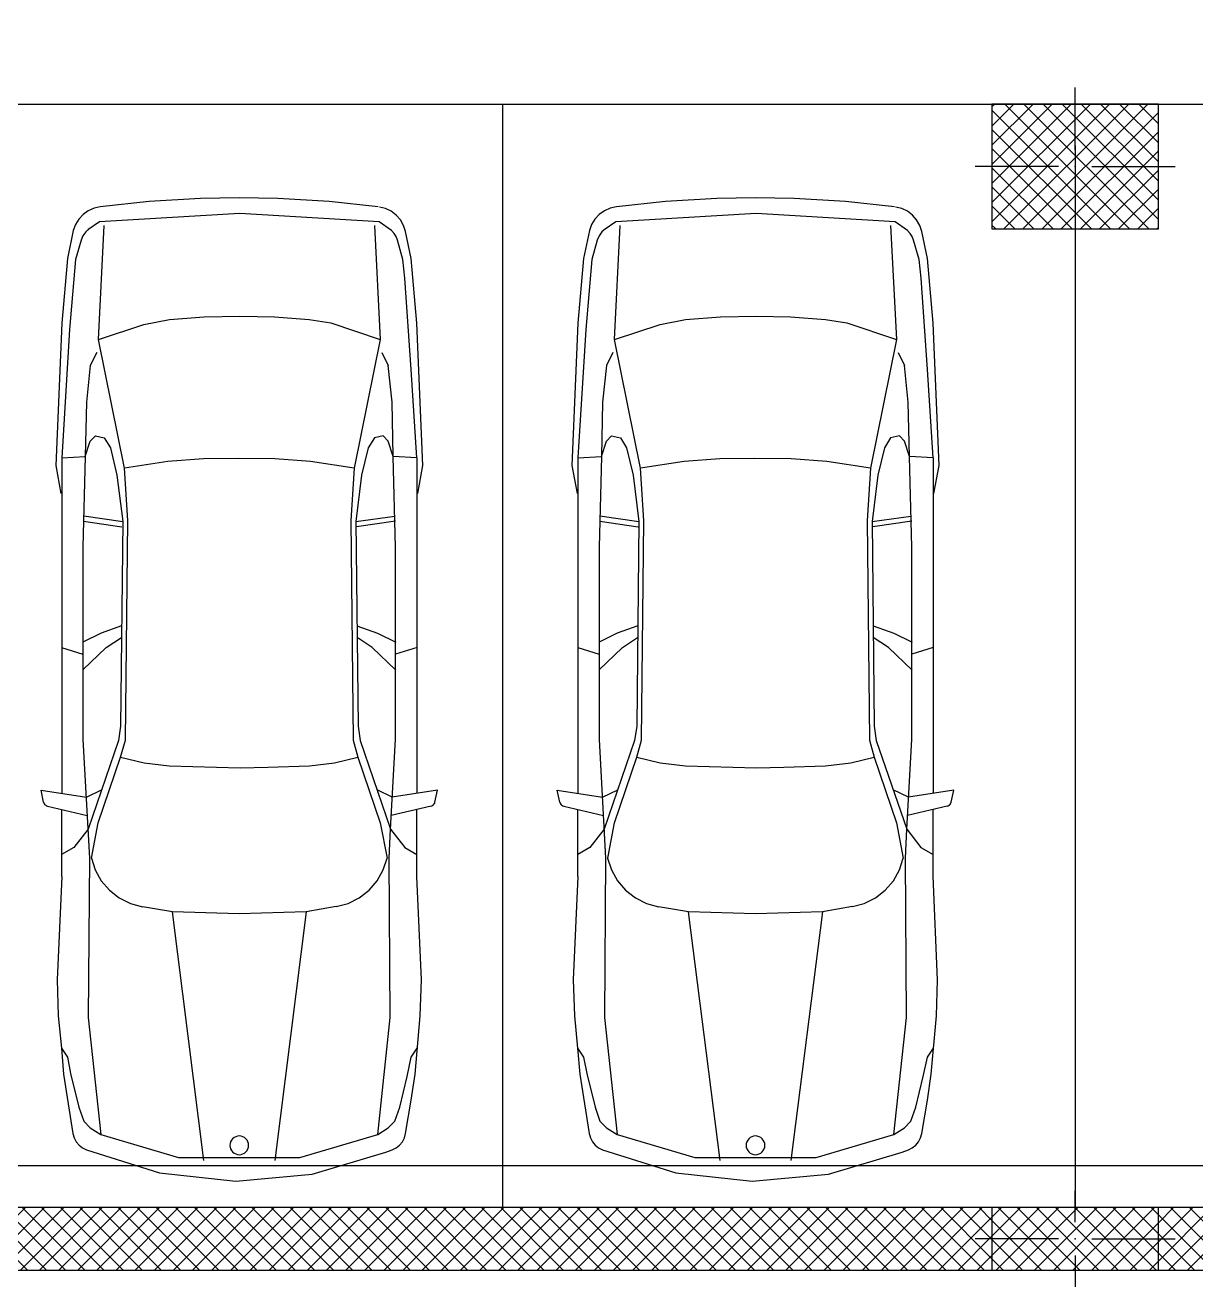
# Model space of a CAD drawing. Extents: x 613552 to 673048, y -929939 to -887889.
# Drawn here: x 646161 to 651785, y -921109 to -915051 of the extents above; entities that cross this region are included whole.
import ezdxf

# ---------------------------------------------------------------- set-up
doc = ezdxf.new("R2010")
doc.units = 0
for name, color, linetype in [('AAA_MOBILJE_PEN_NO__61', 251, 'CONTINUOUS'), ('DRAWING___FIGURE_PEN_NO__9', 132, 'CONTINUOUS'), ('STRUCTURAL_-_BEARING', 7, 'CONTINUOUS'), ('STRUCTURAL_-_BEARING_PEN_0', 14, 'CONTINUOUS'), ('STRUCTURAL_-_BEARING_PEN_1', 251, 'CONTINUOUS'), ('STRUCTURAL_-_BEARING_PEN_N', 7, 'CONTINUOUS')]:
    doc.layers.add(name, color=color, linetype=linetype)

# ---------------------------------------------------------------- blocks, each defined once
blk = doc.blocks.new('SLAB_1', base_point=(539566.4, -896139.8))
at = {"layer": 'STRUCTURAL_-_BEARING_PEN_N', "color": 7, "linetype": 'CONTINUOUS', "flags": 128}
blk.add_lwpolyline([(539566.4, -896139.8), (584366.4, -896139.8), (584366.4, -921139.8), (539566.4, -921139.8)], close=True, dxfattribs=at)
blk = doc.blocks.new('*X117')
at = {"layer": 'STRUCTURAL_-_BEARING_PEN_1', "color": 251, "linetype": 'CONTINUOUS'}
for p, q in [((567066.4, -920905.4), (567132, -920839.8)), ((567066.4, -920997.3), (567223.9, -920839.8)), ((567066.4, -921089.3), (567315.9, -920839.8)), ((567107.8, -921139.8), (567407.8, -920839.8)), ((567416.7, -921139.8), (567116.7, -920839.8)), ((567199.7, -921139.8), (567499.7, -920839.8)), ((567508.6, -921139.8), (567208.6, -920839.8)), ((567291.6, -921139.8), (567591.6, -920839.8)), ((567600.6, -921139.8), (567300.6, -920839.8)), ((567383.6, -921139.8), (567683.6, -920839.8)), ((567692.5, -921139.8), (567392.5, -920839.8)), ((567475.5, -921139.8), (567775.5, -920839.8)), ((567784.4, -921139.8), (567484.4, -920839.8)), ((567567.4, -921139.8), (567867.4, -920839.8)), ((567876.3, -921139.8), (567576.3, -920839.8)), ((567659.3, -921139.8), (567959.3, -920839.8)), ((567968.3, -921139.8), (567668.3, -920839.8)), ((567751.3, -921139.8), (568051.3, -920839.8)), ((568060.2, -921139.8), (567760.2, -920839.8)), ((567843.2, -921139.8), (568143.2, -920839.8)), ((568152.1, -921139.8), (567852.1, -920839.8)), ((567935.1, -921139.8), (568235.1, -920839.8)), ((568244, -921139.8), (567944, -920839.8)), ((568027, -921139.8), (568327, -920839.8)), ((568336, -921139.8), (568036, -920839.8)), ((568118.9, -921139.8), (568418.9, -920839.8)), ((568427.9, -921139.8), (568127.9, -920839.8)), ((568210.9, -921139.8), (568510.9, -920839.8)), ((568519.8, -921139.8), (568219.8, -920839.8)), ((568302.8, -921139.8), (568602.8, -920839.8)), ((568611.7, -921139.8), (568311.7, -920839.8)), ((568394.7, -921139.8), (568694.7, -920839.8)), ((568703.7, -921139.8), (568403.7, -920839.8)), ((568486.6, -921139.8), (568786.6, -920839.8)), ((568795.6, -921139.8), (568495.6, -920839.8)), ((568578.6, -921139.8), (568878.6, -920839.8)), ((568887.5, -921139.8), (568587.5, -920839.8)), ((568670.5, -921139.8), (568970.5, -920839.8)), ((568979.4, -921139.8), (568679.4, -920839.8)), ((568762.4, -921139.8), (569062.4, -920839.8)), ((569071.3, -921139.8), (568771.3, -920839.8)), ((568854.3, -921139.8), (569154.3, -920839.8)), ((569163.3, -921139.8), (568863.3, -920839.8)), ((568946.3, -921139.8), (569246.3, -920839.8)), ((569255.2, -921139.8), (568955.2, -920839.8)), ((569038.2, -921139.8), (569338.2, -920839.8)), ((569347.1, -921139.8), (569047.1, -920839.8)), ((569130.1, -921139.8), (569430.1, -920839.8)), ((569439, -921139.8), (569139, -920839.8)), ((569222, -921139.8), (569522, -920839.8)), ((569531, -921139.8), (569231, -920839.8)), ((569314, -921139.8), (569614, -920839.8)), ((569622.9, -921139.8), (569322.9, -920839.8)), ((569405.9, -921139.8), (569705.9, -920839.8)), ((569714.8, -921139.8), (569414.8, -920839.8)), ((569497.8, -921139.8), (569797.8, -920839.8)), ((569806.7, -921139.8), (569506.7, -920839.8)), ((569589.7, -921139.8), (569889.7, -920839.8)), ((569898.7, -921139.8), (569598.7, -920839.8)), ((569681.7, -921139.8), (569981.7, -920839.8)), ((569990.6, -921139.8), (569690.6, -920839.8)), ((569773.6, -921139.8), (570073.6, -920839.8)), ((570082.5, -921139.8), (569782.5, -920839.8)), ((569865.5, -921139.8), (570165.5, -920839.8)), ((570174.4, -921139.8), (569874.4, -920839.8)), ((569957.4, -921139.8), (570257.4, -920839.8)), ((570266.4, -921139.8), (569966.4, -920839.8)), ((570049.3, -921139.8), (570349.3, -920839.8)), ((570358.3, -921139.8), (570058.3, -920839.8)), ((570141.3, -921139.8), (570441.3, -920839.8)), ((570450.2, -921139.8), (570150.2, -920839.8)), ((570233.2, -921139.8), (570533.2, -920839.8)), ((570542.1, -921139.8), (570242.1, -920839.8)), ((570325.1, -921139.8), (570625.1, -920839.8)), ((570634.1, -921139.8), (570334.1, -920839.8)), ((570417, -921139.8), (570717, -920839.8)), ((570726, -921139.8), (570426, -920839.8)), ((570509, -921139.8), (570809, -920839.8)), ((570817.9, -921139.8), (570517.9, -920839.8)), ((570600.9, -921139.8), (570900.9, -920839.8)), ((570909.8, -921139.8), (570609.8, -920839.8)), ((570692.8, -921139.8), (570992.8, -920839.8)), ((571001.8, -921139.8), (570701.8, -920839.8)), ((570784.7, -921139.8), (571084.7, -920839.8)), ((571093.7, -921139.8), (570793.7, -920839.8)), ((570876.7, -921139.8), (571176.7, -920839.8)), ((571185.6, -921139.8), (570885.6, -920839.8)), ((570968.6, -921139.8), (571268.6, -920839.8)), ((571277.5, -921139.8), (570977.5, -920839.8)), ((571060.5, -921139.8), (571360.5, -920839.8)), ((571369.4, -921139.8), (571069.4, -920839.8)), ((571152.4, -921139.8), (571452.4, -920839.8)), ((571461.4, -921139.8), (571161.4, -920839.8)), ((571244.4, -921139.8), (571544.4, -920839.8)), ((571553.3, -921139.8), (571253.3, -920839.8)), ((571336.3, -921139.8), (571636.3, -920839.8)), ((571645.2, -921139.8), (571345.2, -920839.8)), ((571428.2, -921139.8), (571728.2, -920839.8)), ((571737.1, -921139.8), (571437.1, -920839.8)), ((571520.1, -921139.8), (571820.1, -920839.8)), ((571829.1, -921139.8), (571529.1, -920839.8)), ((571866.4, -921085.2), (571621, -920839.8)), ((571866.4, -920993.3), (571712.9, -920839.8)), ((571866.4, -920901.4), (571804.8, -920839.8)), ((567324.8, -921139.8), (567066.4, -920881.4)), ((571612.1, -921139.8), (571866.4, -920885.5)), ((567232.9, -921139.8), (567066.4, -920973.3)), ((571704, -921139.8), (571866.4, -920977.4)), ((567140.9, -921139.8), (567066.4, -921065.3)), ((571795.9, -921139.8), (571866.4, -921069.3))]:
    blk.add_line(p, q, dxfattribs=at)
blk = doc.blocks.new('*X118')
at = {"layer": 'STRUCTURAL_-_BEARING_PEN_1', "color": 251, "linetype": 'CONTINUOUS'}
for p, q in [((572666.4, -920912.8), (572739.4, -920839.8)), ((572666.4, -921004.7), (572831.3, -920839.8)), ((572666.4, -921096.6), (572923.2, -920839.8)), ((572715.1, -921139.8), (573015.1, -920839.8)), ((573024.1, -921139.8), (572724.1, -920839.8)), ((572807.1, -921139.8), (573107.1, -920839.8)), ((573116, -921139.8), (572816, -920839.8)), ((572899, -921139.8), (573199, -920839.8)), ((573207.9, -921139.8), (572907.9, -920839.8)), ((572990.9, -921139.8), (573290.9, -920839.8)), ((573299.8, -921139.8), (572999.8, -920839.8)), ((573082.8, -921139.8), (573382.8, -920839.8)), ((573391.8, -921139.8), (573091.8, -920839.8)), ((573174.8, -921139.8), (573474.8, -920839.8)), ((573483.7, -921139.8), (573183.7, -920839.8)), ((573266.7, -921139.8), (573566.7, -920839.8)), ((573575.6, -921139.8), (573275.6, -920839.8)), ((573358.6, -921139.8), (573658.6, -920839.8)), ((573667.5, -921139.8), (573367.5, -920839.8)), ((573450.5, -921139.8), (573750.5, -920839.8)), ((573759.5, -921139.8), (573459.5, -920839.8)), ((573542.5, -921139.8), (573842.5, -920839.8)), ((573851.4, -921139.8), (573551.4, -920839.8)), ((573634.4, -921139.8), (573934.4, -920839.8)), ((573943.3, -921139.8), (573643.3, -920839.8)), ((573726.3, -921139.8), (574026.3, -920839.8)), ((574035.2, -921139.8), (573735.2, -920839.8)), ((573818.2, -921139.8), (574118.2, -920839.8)), ((574127.2, -921139.8), (573827.2, -920839.8)), ((573910.2, -921139.8), (574210.2, -920839.8)), ((574219.1, -921139.8), (573919.1, -920839.8)), ((574002.1, -921139.8), (574302.1, -920839.8)), ((574311, -921139.8), (574011, -920839.8)), ((574094, -921139.8), (574394, -920839.8)), ((574402.9, -921139.8), (574102.9, -920839.8)), ((574185.9, -921139.8), (574485.9, -920839.8)), ((574494.9, -921139.8), (574194.9, -920839.8)), ((574277.8, -921139.8), (574577.8, -920839.8)), ((574586.8, -921139.8), (574286.8, -920839.8)), ((574369.8, -921139.8), (574669.8, -920839.8)), ((574678.7, -921139.8), (574378.7, -920839.8)), ((574461.7, -921139.8), (574761.7, -920839.8)), ((574770.6, -921139.8), (574470.6, -920839.8)), ((574553.6, -921139.8), (574853.6, -920839.8)), ((574862.6, -921139.8), (574562.6, -920839.8)), ((574645.5, -921139.8), (574945.5, -920839.8)), ((574954.5, -921139.8), (574654.5, -920839.8)), ((574737.5, -921139.8), (575037.5, -920839.8)), ((575046.4, -921139.8), (574746.4, -920839.8)), ((574829.4, -921139.8), (575129.4, -920839.8)), ((575138.3, -921139.8), (574838.3, -920839.8)), ((574921.3, -921139.8), (575221.3, -920839.8)), ((575230.2, -921139.8), (574930.2, -920839.8)), ((575013.2, -921139.8), (575313.2, -920839.8)), ((575322.2, -921139.8), (575022.2, -920839.8)), ((575105.2, -921139.8), (575405.2, -920839.8)), ((575414.1, -921139.8), (575114.1, -920839.8)), ((575197.1, -921139.8), (575497.1, -920839.8)), ((575506, -921139.8), (575206, -920839.8)), ((575289, -921139.8), (575589, -920839.8)), ((575597.9, -921139.8), (575297.9, -920839.8)), ((575380.9, -921139.8), (575680.9, -920839.8)), ((575689.9, -921139.8), (575389.9, -920839.8)), ((575472.9, -921139.8), (575772.9, -920839.8)), ((575781.8, -921139.8), (575481.8, -920839.8)), ((575564.8, -921139.8), (575864.8, -920839.8)), ((575873.7, -921139.8), (575573.7, -920839.8)), ((575656.7, -921139.8), (575956.7, -920839.8)), ((575965.6, -921139.8), (575665.6, -920839.8)), ((575748.6, -921139.8), (576048.6, -920839.8)), ((576057.6, -921139.8), (575757.6, -920839.8)), ((575840.6, -921139.8), (576140.6, -920839.8)), ((576149.5, -921139.8), (575849.5, -920839.8)), ((575932.5, -921139.8), (576232.5, -920839.8)), ((576241.4, -921139.8), (575941.4, -920839.8)), ((576024.4, -921139.8), (576324.4, -920839.8)), ((576333.3, -921139.8), (576033.3, -920839.8)), ((576116.3, -921139.8), (576416.3, -920839.8)), ((576425.3, -921139.8), (576125.3, -920839.8)), ((576208.2, -921139.8), (576508.2, -920839.8)), ((576517.2, -921139.8), (576217.2, -920839.8)), ((576300.2, -921139.8), (576600.2, -920839.8)), ((576609.1, -921139.8), (576309.1, -920839.8)), ((576392.1, -921139.8), (576692.1, -920839.8)), ((576701, -921139.8), (576401, -920839.8)), ((576484, -921139.8), (576784, -920839.8)), ((576793, -921139.8), (576493, -920839.8)), ((576575.9, -921139.8), (576875.9, -920839.8)), ((576884.9, -921139.8), (576584.9, -920839.8)), ((576667.9, -921139.8), (576967.9, -920839.8)), ((576976.8, -921139.8), (576676.8, -920839.8)), ((576759.8, -921139.8), (577059.8, -920839.8)), ((577068.7, -921139.8), (576768.7, -920839.8)), ((576851.7, -921139.8), (577151.7, -920839.8)), ((577160.7, -921139.8), (576860.7, -920839.8)), ((576943.6, -921139.8), (577243.6, -920839.8)), ((577252.6, -921139.8), (576952.6, -920839.8)), ((577035.6, -921139.8), (577335.6, -920839.8)), ((577344.5, -921139.8), (577044.5, -920839.8)), ((577127.5, -921139.8), (577427.5, -920839.8)), ((577436.4, -921139.8), (577136.4, -920839.8)), ((577219.4, -921139.8), (577519.4, -920839.8)), ((577528.3, -921139.8), (577228.3, -920839.8)), ((577311.3, -921139.8), (577611.3, -920839.8)), ((577620.3, -921139.8), (577320.3, -920839.8)), ((577403.3, -921139.8), (577703.3, -920839.8)), ((577712.2, -921139.8), (577412.2, -920839.8)), ((577495.2, -921139.8), (577795.2, -920839.8)), ((577804.1, -921139.8), (577504.1, -920839.8)), ((577816.4, -921060.2), (577596, -920839.8)), ((577816.4, -920968.2), (577688, -920839.8)), ((577816.4, -920876.3), (577779.9, -920839.8)), ((572932.2, -921139.8), (572666.4, -920874.1)), ((577587.1, -921139.8), (577816.4, -920910.5)), ((572840.2, -921139.8), (572666.4, -920966)), ((577679, -921139.8), (577816.4, -921002.4)), ((572748.3, -921139.8), (572666.4, -921057.9)), ((577771, -921139.8), (577816.4, -921094.4))]:
    blk.add_line(p, q, dxfattribs=at)
blk = doc.blocks.new('WALL_10', base_point=(539566.4, -921139.8))
at = {"layer": 'STRUCTURAL_-_BEARING_PEN_N', "color": 7, "linetype": 'CONTINUOUS', "flags": 128}
for points in [[(584066.4, -920839.8), (539866.4, -920839.8)], [(539566.4, -921139.8), (584366.4, -921139.8)]]:
    blk.add_lwpolyline(points, dxfattribs=at)
at = {"layer": 'STRUCTURAL_-_BEARING_PEN_1', "color": 251, "linetype": 'CONTINUOUS'}
for name in ['*X117', '*X118']:
    blk.add_blockref(name, (0, 0), dxfattribs=at)
blk = doc.blocks.new('*X174')
at = {"layer": 'STRUCTURAL_-_BEARING', "color": 18, "linetype": 'CONTINUOUS'}
for p, q in [((571866.4, -920885.5), (571912.1, -920839.8)), ((571866.4, -920977.4), (572004, -920839.8)), ((571866.4, -921069.3), (572095.9, -920839.8)), ((571887.8, -921139.8), (572187.8, -920839.8)), ((572196.8, -921139.8), (571896.8, -920839.8)), ((571979.8, -921139.8), (572279.8, -920839.8)), ((572288.7, -921139.8), (571988.7, -920839.8)), ((572071.7, -921139.8), (572371.7, -920839.8)), ((572380.6, -921139.8), (572080.6, -920839.8)), ((572163.6, -921139.8), (572463.6, -920839.8)), ((572472.5, -921139.8), (572172.5, -920839.8)), ((572255.5, -921139.8), (572555.5, -920839.8)), ((572564.5, -921139.8), (572264.5, -920839.8)), ((572347.4, -921139.8), (572647.4, -920839.8)), ((572656.4, -921139.8), (572356.4, -920839.8)), ((572666.4, -921057.9), (572448.3, -920839.8)), ((572666.4, -920966), (572540.2, -920839.8)), ((572666.4, -920874.1), (572632.2, -920839.8)), ((572104.8, -921139.8), (571866.4, -920901.4)), ((572439.4, -921139.8), (572666.4, -920912.8)), ((572012.9, -921139.8), (571866.4, -920993.3)), ((572531.3, -921139.8), (572666.4, -921004.7)), ((571921, -921139.8), (571866.4, -921085.2)), ((572623.2, -921139.8), (572666.4, -921096.6))]:
    blk.add_line(p, q, dxfattribs=at)
blk = doc.blocks.new('COLUMN_14', base_point=(572266.4, -920989.8))
at = {"layer": 'STRUCTURAL_-_BEARING_PEN_0', "color": 14, "linetype": 'CONTINUOUS', "flags": 128}
blk.add_lwpolyline([(571866.4, -921139.8), (572666.4, -921139.8), (572666.4, -920839.8), (571866.4, -920839.8)], close=True, dxfattribs=at)
at = {"layer": 'STRUCTURAL_-_BEARING_PEN_N', "color": 7, "linetype": 'CONTINUOUS'}
for p, q in [((572266.4, -920909.8), (572266.4, -920759.8)), ((572186.4, -920989.8), (571786.4, -920989.8)), ((572346.4, -920989.8), (572746.4, -920989.8)), ((572266.4, -921069.8), (572266.4, -921219.8))]:
    blk.add_line(p, q, dxfattribs=at)
blk.add_point((572266.4, -920989.8), dxfattribs=at)
at = {"layer": 'STRUCTURAL_-_BEARING', "color": 18, "linetype": 'CONTINUOUS'}
blk.add_blockref('*X174', (0, 0), dxfattribs=at)
blk = doc.blocks.new('*X188')
at = {"layer": 'STRUCTURAL_-_BEARING', "color": 18, "linetype": 'CONTINUOUS'}
for p, q in [((571866.4, -915553.9), (571880.5, -915539.8)), ((571866.4, -915645.8), (571972.4, -915539.8)), ((571866.4, -915737.7), (572064.3, -915539.8)), ((571866.4, -915829.6), (572156.2, -915539.8)), ((571866.4, -915921.6), (572248.2, -915539.8)), ((571866.4, -916013.5), (572340.1, -915539.8)), ((571866.4, -916105.4), (572432, -915539.8)), ((572436.4, -916139.8), (571866.4, -915569.8)), ((571923.9, -916139.8), (572523.9, -915539.8)), ((572528.3, -916139.8), (571928.3, -915539.8)), ((572015.9, -916139.8), (572615.9, -915539.8)), ((572620.3, -916139.8), (572020.3, -915539.8)), ((572107.8, -916139.8), (572666.4, -915581.2)), ((572666.4, -916094), (572112.2, -915539.8)), ((572666.4, -916002.1), (572204.1, -915539.8)), ((572666.4, -915910.2), (572296, -915539.8)), ((572666.4, -915818.2), (572388, -915539.8)), ((572666.4, -915726.3), (572479.9, -915539.8)), ((572666.4, -915634.4), (572571.8, -915539.8)), ((572666.4, -915542.5), (572663.7, -915539.8)), ((572344.5, -916139.8), (571866.4, -915661.7)), ((572199.7, -916139.8), (572666.4, -915673.1)), ((572252.6, -916139.8), (571866.4, -915753.6)), ((572291.6, -916139.8), (572666.4, -915765)), ((572160.7, -916139.8), (571866.4, -915845.6)), ((572383.6, -916139.8), (572666.4, -915857)), ((572068.7, -916139.8), (571866.4, -915937.5)), ((572475.5, -916139.8), (572666.4, -915948.9)), ((571976.8, -916139.8), (571866.4, -916029.4)), ((572567.4, -916139.8), (572666.4, -916040.8)), ((571884.9, -916139.8), (571866.4, -916121.3)), ((572659.3, -916139.8), (572666.4, -916132.7))]:
    blk.add_line(p, q, dxfattribs=at)
blk = doc.blocks.new('COLUMN_19', base_point=(572266.4, -915839.8))
at = {"layer": 'STRUCTURAL_-_BEARING_PEN_0', "color": 14, "linetype": 'CONTINUOUS', "flags": 128}
blk.add_lwpolyline([(571866.4, -916139.8), (572666.4, -916139.8), (572666.4, -915539.8), (571866.4, -915539.8)], close=True, dxfattribs=at)
at = {"layer": 'STRUCTURAL_-_BEARING_PEN_N', "color": 7, "linetype": 'CONTINUOUS'}
for p, q in [((572266.4, -915759.8), (572266.4, -915459.8)), ((572186.4, -915839.8), (571786.4, -915839.8)), ((572346.4, -915839.8), (572746.4, -915839.8)), ((572266.4, -915919.8), (572266.4, -916219.8))]:
    blk.add_line(p, q, dxfattribs=at)
blk.add_point((572266.4, -915839.8), dxfattribs=at)
at = {"layer": 'STRUCTURAL_-_BEARING', "color": 18, "linetype": 'CONTINUOUS'}
blk.add_blockref('*X188', (0, 0), dxfattribs=at)

msp = doc.modelspace()

# ---------------------------------------------------------------- linework, layer by layer
at = {"layer": 'AAA_MOBILJE_PEN_NO__61', "color": 251, "linetype": 'CONTINUOUS'}
for p, q in [((647003.9, -915883.7), (646757.4, -915897.9)), ((647189.6, -915879.2), (647003.9, -915883.7)), ((647375.4, -915883.7), (647189.6, -915879.2)), ((647621.9, -915897.9), (647375.4, -915883.7)), ((649483.8, -915883.7), (649237.3, -915897.9)), ((649669.6, -915879.2), (649483.8, -915883.7)), ((649855.3, -915883.7), (649669.6, -915879.2)), ((650101.8, -915897.9), (649855.3, -915883.7)), ((646757.4, -915897.9), (646521.7, -915923.3)), ((647857.5, -915923.3), (647621.9, -915897.9)), ((649237.3, -915897.9), (649001.7, -915923.3)), ((650337.5, -915923.3), (650101.8, -915897.9)), ((646518.2, -915994.7), (646462.2, -916033.6)), ((646512.7, -916560.7), (646540.2, -916013.3)), ((647192.4, -915954.8), (646518.2, -915994.7)), ((647861, -915994.7), (647192.4, -915954.8)), ((647839.1, -916013.3), (647866.6, -916560.7)), ((647920.7, -916037.1), (647861, -915994.7)), ((648998.2, -915994.7), (648942.1, -916033.6)), ((648992.6, -916560.7), (649020.1, -916013.3)), ((649672.3, -915954.8), (648998.2, -915994.7)), ((650341, -915994.7), (649672.3, -915954.8)), ((650319, -916013.3), (650346.5, -916560.7)), ((650400.6, -916037.1), (650341, -915994.7)), ((646392, -916037.2), (646363.6, -916170.4)), ((648015.6, -916170.4), (647988.1, -916041.2)), ((648872, -916037.2), (648843.6, -916170.4)), ((650495.6, -916170.4), (650468.1, -916041.2)), ((646429.7, -916083.2), (646403.3, -916176.6)), ((647976, -916176.6), (647949.3, -916083.3)), ((648909.6, -916083.2), (648883.2, -916176.6)), ((650455.9, -916176.6), (650429.2, -916083.3)), ((646363.6, -916170.4), (646336.5, -916481.6)), ((646403.3, -916176.6), (646374.1, -916512.6)), ((647985.1, -916265.2), (647976, -916176.6)), ((648042.8, -916481.6), (648015.6, -916170.4)), ((648843.6, -916170.4), (648816.4, -916481.6)), ((648883.2, -916176.6), (648854, -916512.6)), ((650465, -916265.2), (650455.9, -916176.6)), ((650522.7, -916481.6), (650495.6, -916170.4)), ((648015.7, -916704.5), (647985.1, -916265.2)), ((650495.7, -916704.5), (650465, -916265.2)), ((646336.5, -916481.6), (646307.9, -917165.1)), ((646512.7, -916560.7), (646731.5, -916487.8)), ((646731.5, -916487.8), (646854, -916464.1)), ((646854, -916464.1), (647020.9, -916451)), ((647020.9, -916451), (647193, -916448.5)), ((647193, -916448.5), (647358.4, -916451)), ((647358.4, -916451), (647525.3, -916464.1)), ((647525.3, -916464.1), (647628.7, -916480.7)), ((647628.7, -916480.7), (647866.6, -916560.7)), ((648071.4, -917165.1), (648042.8, -916481.6)), ((648816.4, -916481.6), (648787.8, -917165.1)), ((648992.6, -916560.7), (649211.4, -916487.8)), ((649211.4, -916487.8), (649333.9, -916464.1)), ((649333.9, -916464.1), (649500.8, -916451)), ((649500.8, -916451), (649672.9, -916448.5)), ((649672.9, -916448.5), (649838.3, -916451)), ((649838.3, -916451), (650005.2, -916464.1)), ((650005.2, -916464.1), (650108.6, -916480.7)), ((650108.6, -916480.7), (650346.5, -916560.7)), ((650551.3, -917165.1), (650522.7, -916481.6)), ((646374.1, -916512.6), (646336.5, -917128.3)), ((648854, -916512.6), (648816.4, -917128.3)), ((646637.8, -917178.1), (646512.7, -916560.7)), ((647866.6, -916560.7), (647741.5, -917178.1)), ((649117.7, -917178.1), (648992.6, -916560.7)), ((650346.5, -916560.7), (650221.4, -917178.1)), ((646504.9, -916622.6), (646473.8, -916685.3)), ((647874.4, -916622.6), (647905.5, -916685.3)), ((648984.8, -916622.6), (648953.7, -916685.3)), ((650354.3, -916622.6), (650385.4, -916685.3)), ((646473.8, -916685.3), (646455.4, -916860.5)), ((647923.9, -916860.5), (647905.5, -916685.3)), ((648042.8, -917128.3), (648015.7, -916704.5)), ((648953.7, -916685.3), (648935.3, -916860.5)), ((650403.8, -916860.5), (650385.4, -916685.3)), ((650522.7, -917128.3), (650495.7, -916704.5)), ((646455.4, -916860.5), (646449.6, -917121.6)), ((647929.6, -917121.6), (647923.9, -916860.5)), ((648935.3, -916860.5), (648929.6, -917121.6)), ((650409.6, -917121.6), (650403.8, -916860.5)), ((646473.8, -917048.7), (646498.1, -917022.7)), ((646498.1, -917022.7), (646540.8, -917032.1)), ((646540.8, -917032.1), (646570.4, -917080.6)), ((647838.5, -917032.1), (647808.9, -917080.6)), ((647881.2, -917022.7), (647838.5, -917032.1)), ((647905.5, -917048.7), (647881.2, -917022.7)), ((648953.7, -917048.7), (648978, -917022.7)), ((648978, -917022.7), (649020.7, -917032.1)), ((649020.7, -917032.1), (649050.3, -917080.6)), ((650318.4, -917032.1), (650288.8, -917080.6)), ((650361.1, -917022.7), (650318.4, -917032.1)), ((650385.4, -917048.7), (650361.1, -917022.7)), ((646449.6, -917121.6), (646473.8, -917048.7)), ((646570.4, -917080.6), (646601.9, -917211.3)), ((647808.9, -917080.6), (647777.4, -917211.3)), ((647929.6, -917121.6), (647905.5, -917048.7)), ((648929.6, -917121.6), (648953.7, -917048.7)), ((649050.3, -917080.6), (649081.8, -917211.3)), ((650288.8, -917080.6), (650257.3, -917211.3)), ((650409.6, -917121.6), (650385.4, -917048.7)), ((646307.9, -917165.1), (646332.3, -917299.1)), ((646336.5, -917128.3), (646449.6, -917121.6)), ((646336.5, -917128.3), (646336.5, -918739.6)), ((646449.6, -917121.6), (646438.7, -917557.2)), ((646847, -917145.6), (646637.8, -917178.1)), ((647018.3, -917133.5), (646847, -917145.6)), ((647186.3, -917131.4), (647018.3, -917133.5)), ((647361, -917133.5), (647186.3, -917131.4)), ((647532.3, -917145.6), (647361, -917133.5)), ((647741.5, -917178.1), (647532.3, -917145.6)), ((647940.5, -917557.2), (647929.6, -917121.6)), ((648042.8, -917128.3), (647929.6, -917121.6)), ((648042.8, -917128.3), (648042.8, -918739.7)), ((648047, -917299.1), (648071.4, -917165.1)), ((648787.8, -917165.1), (648812.2, -917299.1)), ((648816.4, -917128.3), (648929.6, -917121.6)), ((648816.4, -917128.3), (648816.4, -918739.6)), ((648929.6, -917121.6), (648918.7, -917557.2)), ((649326.9, -917145.6), (649117.7, -917178.1)), ((649498.2, -917133.5), (649326.9, -917145.6)), ((649666.2, -917131.4), (649498.2, -917133.5)), ((649840.9, -917133.5), (649666.2, -917131.4)), ((650012.2, -917145.6), (649840.9, -917133.5)), ((650221.4, -917178.1), (650012.2, -917145.6)), ((650420.5, -917557.2), (650409.6, -917121.6)), ((650522.7, -917128.3), (650409.6, -917121.6)), ((650522.7, -917128.3), (650522.7, -918739.7)), ((650526.9, -917299.1), (650551.3, -917165.1)), ((646601.9, -917211.3), (646629.6, -917434.6)), ((646653.8, -917429.2), (646637.8, -917178.1)), ((647741.5, -917178.1), (647725.4, -917429.2)), ((647777.4, -917211.3), (647749.6, -917434.6)), ((649081.8, -917211.3), (649109.6, -917434.6)), ((649133.8, -917429.2), (649117.7, -917178.1)), ((650221.4, -917178.1), (650205.4, -917429.2)), ((650257.3, -917211.3), (650229.6, -917434.6)), ((646441.9, -917432.4), (646626.2, -917459.5)), ((646629.6, -917436.2), (646442.5, -917408.7)), ((646629.6, -917434.6), (646619, -918417.5)), ((646642.4, -918484), (646653.8, -917429.2)), ((647725.4, -917429.2), (647736.9, -918484)), ((647749.6, -917434.6), (647936.8, -917408.7)), ((647749.6, -917434.6), (647760.3, -918417.5)), ((647940.3, -917432), (647753.1, -917459.5)), ((648921.8, -917432.4), (649106.1, -917459.5)), ((649109.5, -917436.2), (648922.4, -917408.7)), ((649109.6, -917434.6), (649098.9, -918417.5)), ((649122.3, -918484), (649133.8, -917429.2)), ((650205.4, -917429.2), (650216.8, -918484)), ((650229.6, -917434.6), (650416.7, -917408.7)), ((650229.6, -917434.6), (650240.2, -918417.5)), ((650420.2, -917432), (650233, -917459.5)), ((646438.7, -917557.2), (646438.7, -918480.4)), ((647940.5, -918480.4), (647940.5, -917557.2)), ((648918.7, -917557.2), (648918.7, -918480.4)), ((650420.5, -918480.4), (650420.5, -917557.2)), ((646624.2, -917935.2), (646525.5, -917970.9)), ((647755.1, -917935.2), (647853.8, -917970.9)), ((649104.1, -917935.2), (649005.4, -917970.9)), ((650235, -917935.2), (650333.7, -917970.9)), ((646525.5, -917970.9), (646438.7, -918013.1)), ((646550.7, -918039.3), (646623.6, -917991.5)), ((647828.6, -918039.3), (647755.7, -917991.5)), ((647853.8, -917970.9), (647942.5, -918014)), ((649005.4, -917970.9), (648918.7, -918013.1)), ((649030.6, -918039.3), (649103.5, -917991.5)), ((650308.5, -918039.3), (650235.6, -917991.5)), ((650333.7, -917970.9), (650422.4, -918014)), ((646335.6, -918039.3), (646438.7, -918070.9)), ((646438.7, -918146.8), (646550.7, -918039.3)), ((647942.5, -918148.7), (647828.6, -918039.3)), ((648043.6, -918039.3), (647940.5, -918070.9)), ((648815.6, -918039.3), (648918.7, -918070.9)), ((648918.7, -918146.8), (649030.6, -918039.3)), ((650422.4, -918148.7), (650308.5, -918039.3)), ((650523.6, -918039.3), (650420.5, -918070.9)), ((646619, -918417.5), (646609.2, -918485.1)), ((647760.3, -918417.5), (647770.1, -918485.1)), ((649098.9, -918417.5), (649089.1, -918485.1)), ((650240.2, -918417.5), (650250, -918485.1)), ((646438.7, -918480.4), (646469.7, -919051.1)), ((646609.2, -918485.1), (646463, -918911.3)), ((646619.6, -918565.8), (646642.4, -918484)), ((647736.9, -918484), (647759.7, -918565.8)), ((647770.1, -918485.1), (647916.2, -918911.3)), ((647916.2, -918911.3), (647940.5, -918480.4)), ((648918.7, -918480.4), (648949.6, -919051.1)), ((649089.1, -918485.1), (648943, -918911.3)), ((649099.5, -918565.8), (649122.3, -918484)), ((650216.8, -918484), (650239.6, -918565.8)), ((650250, -918485.1), (650396.2, -918911.3)), ((650396.2, -918911.3), (650420.5, -918480.4)), ((646512.3, -918880.9), (646619.6, -918565.8)), ((646619.6, -918565.8), (646732.2, -918592.8)), ((646732.2, -918592.8), (646853, -918606.8)), ((646853, -918606.8), (647193.8, -918616.9)), ((647193.8, -918616.9), (647326.4, -918613.4)), ((647326.4, -918613.4), (647526.3, -918606.8)), ((647526.3, -918606.8), (647647.1, -918592.8)), ((647647.1, -918592.8), (647759.7, -918565.8)), ((647759.7, -918565.8), (647866.9, -918880.9)), ((648992.3, -918880.9), (649099.5, -918565.8)), ((649099.5, -918565.8), (649212.1, -918592.8)), ((649212.1, -918592.8), (649332.9, -918606.8)), ((649332.9, -918606.8), (649673.7, -918616.9)), ((649673.7, -918616.9), (649806.3, -918613.4)), ((649806.3, -918613.4), (650006.2, -918606.8)), ((650006.2, -918606.8), (650127, -918592.8)), ((650127, -918592.8), (650239.6, -918565.8)), ((650239.6, -918565.8), (650346.9, -918880.9)), ((646249.4, -918781.8), (646237.4, -918724.8)), ((646237.4, -918724.8), (646454.9, -918757.3)), ((646454.9, -918757.3), (646527.7, -918723.1)), ((647924.4, -918757.3), (647851.6, -918723.1)), ((648141.8, -918724.9), (647924.4, -918757.3)), ((648129.9, -918781.9), (648141.8, -918724.9)), ((648729.3, -918781.8), (648717.3, -918724.8)), ((648717.3, -918724.8), (648934.8, -918757.3)), ((648934.8, -918757.3), (649007.6, -918723.1)), ((650404.3, -918757.3), (650331.5, -918723.1)), ((650621.8, -918724.9), (650404.3, -918757.3)), ((650609.8, -918781.9), (650621.8, -918724.9)), ((646268.2, -918801), (646459.6, -918845.8)), ((646336.5, -919138.4), (646336.5, -918817)), ((648111.1, -918801.1), (647919.7, -918845.8)), ((648042.8, -919138.4), (648042.8, -918817)), ((648748.1, -918801), (648939.5, -918845.8)), ((648816.4, -919138.4), (648816.4, -918817)), ((650591, -918801.1), (650399.6, -918845.8)), ((650522.7, -919138.4), (650522.7, -918817)), ((646463, -918911.3), (646394.6, -918999.9)), ((646479.7, -919050.5), (646512.3, -918880.9)), ((647866.9, -918880.9), (647899.6, -919050.5)), ((647909.6, -919051.1), (647916.2, -918911.3)), ((647916.2, -918911.3), (647984.7, -918999.9)), ((648943, -918911.3), (648874.5, -918999.9)), ((648959.6, -919050.5), (648992.3, -918880.9)), ((650346.9, -918880.9), (650379.5, -919050.5)), ((650389.5, -919051.1), (650396.2, -918911.3)), ((650396.2, -918911.3), (650464.6, -918999.9)), ((646394.6, -918999.9), (646336, -919032.7)), ((647984.7, -918999.9), (648043.3, -919032.7)), ((648874.5, -918999.9), (648815.9, -919032.7)), ((650464.6, -918999.9), (650523.2, -919032.7)), ((646469.7, -919051.1), (646464.3, -919815.9)), ((647915, -919815.9), (647909.6, -919051.1)), ((648949.6, -919051.1), (648944.2, -919815.9)), ((650394.9, -919815.9), (650389.5, -919051.1)), ((646336.5, -919138.4), (646314.5, -919634.8)), ((648064.8, -919634.8), (648042.8, -919138.4)), ((648816.4, -919138.4), (648794.4, -919634.8)), ((650544.7, -919634.8), (650522.7, -919138.4)), ((646868.3, -919307.9), (646724.2, -919284.2)), ((647655, -919283.7), (647511, -919307.9)), ((649348.2, -919307.9), (649204.1, -919284.2)), ((650134.9, -919283.7), (649990.9, -919307.9)), ((647019.4, -920502.2), (646868.3, -919307.9)), ((647189.6, -919317.9), (646868.3, -919307.9)), ((647511, -919307.9), (647189.6, -919317.9)), ((647511, -919307.9), (647359.9, -920502.2)), ((649499.3, -920502.2), (649348.2, -919307.9)), ((649669.6, -919317.9), (649348.2, -919307.9)), ((649990.9, -919307.9), (649669.6, -919317.9)), ((649990.9, -919307.9), (649839.8, -920502.2)), ((646314.5, -919634.8), (646320.1, -919807.5)), ((648059.2, -919807.5), (648064.8, -919634.8)), ((648794.4, -919634.8), (648800, -919807.5)), ((650539.1, -919807.5), (650544.7, -919634.8)), ((646320.1, -919807.5), (646335.1, -919962.7)), ((646464.3, -919815.9), (646524.7, -920377.6)), ((647854.6, -920377.6), (647915, -919815.9)), ((648033.9, -920087.6), (648059.2, -919807.5)), ((648800, -919807.5), (648815, -919962.7)), ((648944.2, -919815.9), (649004.6, -920377.6)), ((650334.5, -920377.6), (650394.9, -919815.9)), ((650513.8, -920087.6), (650539.1, -919807.5)), ((646335.1, -919962.7), (646363.8, -920006.1)), ((646335.1, -919962.7), (646345.4, -920087.6)), ((646363.8, -920006.1), (646379.5, -920085.2)), ((647995.9, -920100), (648015.5, -920006.1)), ((648015.5, -920006.1), (648044.2, -919962.7)), ((648815, -919962.7), (648843.7, -920006.1)), ((648815, -919962.7), (648825.3, -920087.6)), ((648843.7, -920006.1), (648859.4, -920085.2)), ((650475.9, -920100), (650495.4, -920006.1)), ((650495.4, -920006.1), (650524.1, -919962.7)), ((646345.4, -920087.6), (646390.8, -920373.8)), ((646379.5, -920085.2), (646418.7, -920247.1)), ((647960.6, -920247.1), (647995.9, -920100)), ((648015.6, -920212.9), (648033.9, -920087.6)), ((648825.3, -920087.6), (648870.7, -920373.8)), ((648859.4, -920085.2), (648898.6, -920247.1)), ((650440.5, -920247.1), (650475.9, -920100)), ((650495.5, -920212.9), (650513.8, -920087.6)), ((646418.7, -920247.1), (646442.5, -920313.6)), ((647936.8, -920313.6), (647960.6, -920247.1)), ((647988.5, -920373.8), (648015.6, -920212.9)), ((648898.6, -920247.1), (648922.4, -920313.6)), ((650416.7, -920313.6), (650440.5, -920247.1)), ((650468.4, -920373.8), (650495.5, -920212.9)), ((646442.5, -920313.6), (646473.6, -920346.5)), ((647905.6, -920346.5), (647936.8, -920313.6)), ((648922.4, -920313.6), (648953.6, -920346.5)), ((650385.6, -920346.5), (650416.7, -920313.6)), ((646473.6, -920346.5), (646524.7, -920377.6)), ((647854.6, -920377.6), (647905.6, -920346.5)), ((648953.6, -920346.5), (649004.6, -920377.6)), ((650334.5, -920377.6), (650385.6, -920346.5)), ((646524.7, -920377.6), (646898.3, -920488.4)), ((647480.9, -920488.4), (647854.6, -920377.6)), ((649004.6, -920377.6), (649378.3, -920488.4)), ((649960.9, -920488.4), (650334.5, -920377.6)), ((646898.3, -920488.4), (647480.9, -920488.4)), ((647894.1, -920463.6), (647924.2, -920451.1)), ((649378.3, -920488.4), (649960.9, -920488.4)), ((650374, -920463.6), (650404.1, -920451.1)), ((647189.6, -920601.4), (647189.6, -920601.3)), ((649669.6, -920601.4), (649669.6, -920601.3))]:
    msp.add_line(p, q, dxfattribs=at)
for points in [[(646521.7, -915923.3), (646491.8, -915929.7), (646463.8, -915942), (646438.9, -915959.7), (646418.1, -915982.2), (646402.2, -916008.4), (646392, -916037.2)], [(647988.1, -916041.2), (647978.8, -916012.3), (647963.9, -915985.8), (647943.9, -915962.9), (647919.7, -915944.5), (647892.3, -915931.3), (647862.8, -915924)], [(649001.7, -915923.3), (648971.7, -915929.7), (648943.7, -915942), (648918.8, -915959.7), (648898, -915982.2), (648882.1, -916008.4), (648872, -916037.2)], [(650468.1, -916041.2), (650458.8, -916012.3), (650443.8, -915985.8), (650423.8, -915962.9), (650399.7, -915944.5), (650372.3, -915931.3), (650342.8, -915924)], [(646469, -916028.4), (646451.8, -916043.5), (646438.5, -916062.1), (646429.7, -916083.2)], [(647949.3, -916083.3), (647942.6, -916066.2), (647933, -916050.7), (647920.7, -916037.1)], [(648948.9, -916028.4), (648931.7, -916043.5), (648918.4, -916062.1), (648909.6, -916083.2)], [(650429.2, -916083.3), (650422.6, -916066.2), (650412.9, -916050.7), (650400.6, -916037.1)], [(646249.4, -918781.8), (646250.8, -918786.3), (646253, -918790.5), (646256, -918794.2), (646259.6, -918797.2), (646263.7, -918799.5), (646268.2, -918801)], [(648111.1, -918801.1), (648115.6, -918799.6), (648119.7, -918797.2), (648123.3, -918794.2), (648126.3, -918790.5), (648128.5, -918786.4), (648129.9, -918781.9)], [(648729.3, -918781.8), (648730.7, -918786.3), (648732.9, -918790.5), (648735.9, -918794.2), (648739.5, -918797.2), (648743.6, -918799.5), (648748.1, -918801)], [(650591, -918801.1), (650595.5, -918799.6), (650599.6, -918797.2), (650603.2, -918794.2), (650606.2, -918790.5), (650608.4, -918786.4), (650609.8, -918781.9)], [(646479.2, -919050.6), (646497.6, -919107.5), (646526.9, -919159.6), (646565.9, -919205), (646613, -919241.8), (646666.5, -919268.5), (646724.2, -919284.2)], [(647655, -919283.7), (647712.6, -919268.1), (647766, -919241.4), (647813.1, -919204.6), (647852, -919159.3), (647881.2, -919107.3), (647899.6, -919050.4)], [(648959.1, -919050.6), (648977.5, -919107.5), (649006.8, -919159.6), (649045.8, -919205), (649092.9, -919241.8), (649146.4, -919268.5), (649204.1, -919284.2)], [(650134.9, -919283.7), (650192.5, -919268.1), (650245.9, -919241.4), (650293, -919204.6), (650331.9, -919159.3), (650361.1, -919107.3), (650379.5, -919050.4)], [(646390.8, -920373.8), (646396.5, -920394), (646406.2, -920412.6), (646419.7, -920428.8), (646436.2, -920441.8), (646455.1, -920451.1)], [(647924.2, -920451.1), (647943.1, -920441.8), (647959.6, -920428.8), (647973.1, -920412.6), (647982.8, -920394), (647988.5, -920373.8)], [(648870.7, -920373.8), (648876.4, -920394), (648886.1, -920412.6), (648899.6, -920428.8), (648916.1, -920441.8), (648935, -920451.1)], [(650404.1, -920451.1), (650423, -920441.8), (650439.5, -920428.8), (650453, -920412.6), (650462.7, -920394), (650468.4, -920373.8)], [(646455.1, -920451.1), (646806.8, -920561.8), (647173.3, -920601.3), (647540.5, -920568.2), (647894.1, -920463.6)], [(648935, -920451.1), (649286.7, -920561.8), (649653.2, -920601.3), (650020.5, -920568.2), (650374, -920463.6)]]:
    msp.add_lwpolyline(points, dxfattribs=at)
for points in [[(647189.6, -920475), (647198.4, -920474.2), (647206.9, -920471.6), (647214.6, -920467.5), (647221.5, -920461.9), (647227.1, -920455), (647231.2, -920447.3), (647233.8, -920438.8), (647234.6, -920430), (647233.8, -920421.3), (647231.2, -920412.8), (647227.1, -920405), (647221.5, -920398.2), (647214.6, -920392.6), (647206.9, -920388.5), (647198.4, -920385.9), (647189.6, -920385), (647180.9, -920385.9), (647172.4, -920388.5), (647164.6, -920392.6), (647157.8, -920398.2), (647152.2, -920405), (647148.1, -920412.8), (647145.5, -920421.3), (647144.6, -920430), (647145.5, -920438.8), (647148.1, -920447.3), (647152.2, -920455), (647157.8, -920461.9), (647164.6, -920467.5), (647172.4, -920471.6), (647180.9, -920474.2)], [(649669.6, -920475), (649678.3, -920474.2), (649686.8, -920471.6), (649694.6, -920467.5), (649701.4, -920461.9), (649707, -920455), (649711.1, -920447.3), (649713.7, -920438.8), (649714.6, -920430), (649713.7, -920421.3), (649711.1, -920412.8), (649707, -920405), (649701.4, -920398.2), (649694.6, -920392.6), (649686.8, -920388.5), (649678.3, -920385.9), (649669.6, -920385), (649660.8, -920385.9), (649652.3, -920388.5), (649644.6, -920392.6), (649637.7, -920398.2), (649632.1, -920405), (649628, -920412.8), (649625.4, -920421.3), (649624.6, -920430), (649625.4, -920438.8), (649628, -920447.3), (649632.1, -920455), (649637.7, -920461.9), (649644.6, -920467.5), (649652.3, -920471.6), (649660.8, -920474.2)]]:
    msp.add_lwpolyline(points, close=True, dxfattribs=at)
at = {"layer": 'DRAWING___FIGURE_PEN_NO__9', "color": 132, "linetype": 'CONTINUOUS'}
for p, q in [((646005.1, -915429.2), (662905.1, -915429.2)), ((648455.1, -920729.2), (648455.1, -915429.2)), ((651205.1, -915629.2), (651205.1, -920729.2))]:
    msp.add_line(p, q, dxfattribs=at)

# ---------------------------------------------------------------- block references
at = {"layer": 'STRUCTURAL_-_BEARING', "color": 7, "linetype": 'CONTINUOUS'}
msp.add_blockref('SLAB_1', (618505.1, -895529.2), dxfattribs=at)
at = {"layer": 'STRUCTURAL_-_BEARING', "color": 14}
for name, p in [('COLUMN_19', (651205.1, -915729.2)), ('COLUMN_14', (651205.1, -920879.2))]:
    msp.add_blockref(name, p, dxfattribs=at)
at = {"layer": 'STRUCTURAL_-_BEARING', "color": 7}
msp.add_blockref('WALL_10', (618505.1, -921029.2), dxfattribs=at)

doc.saveas('drawing.dxf')
